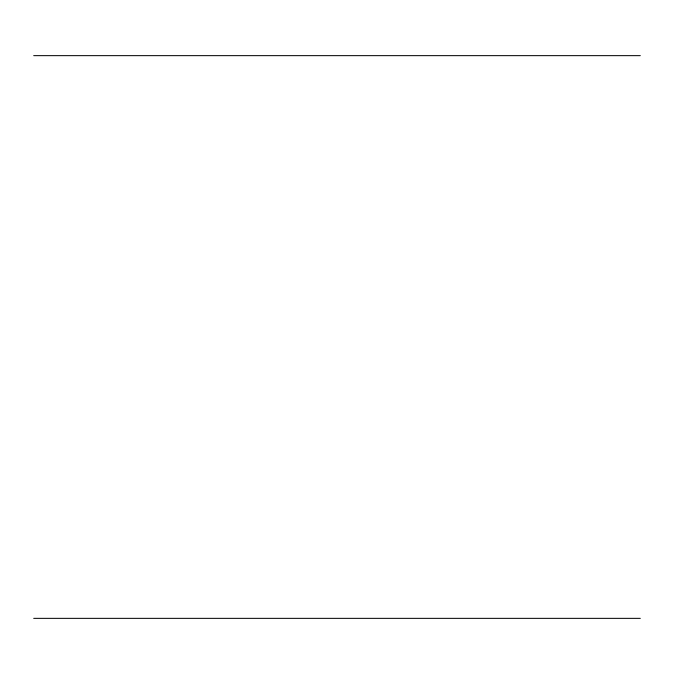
<?xml version="1.0" encoding="UTF-8"?>
<svg xmlns="http://www.w3.org/2000/svg" width="674" height="674" viewBox="0 0 674 674"><rect width="100%" height="100%" fill="white"/><g stroke="black" fill="none" stroke-linecap="round" stroke-linejoin="round"><path stroke-width="1.01" d="M33.7 55.647L640.3 55.647M33.7 618.353L640.3 618.353"/></g></svg>
